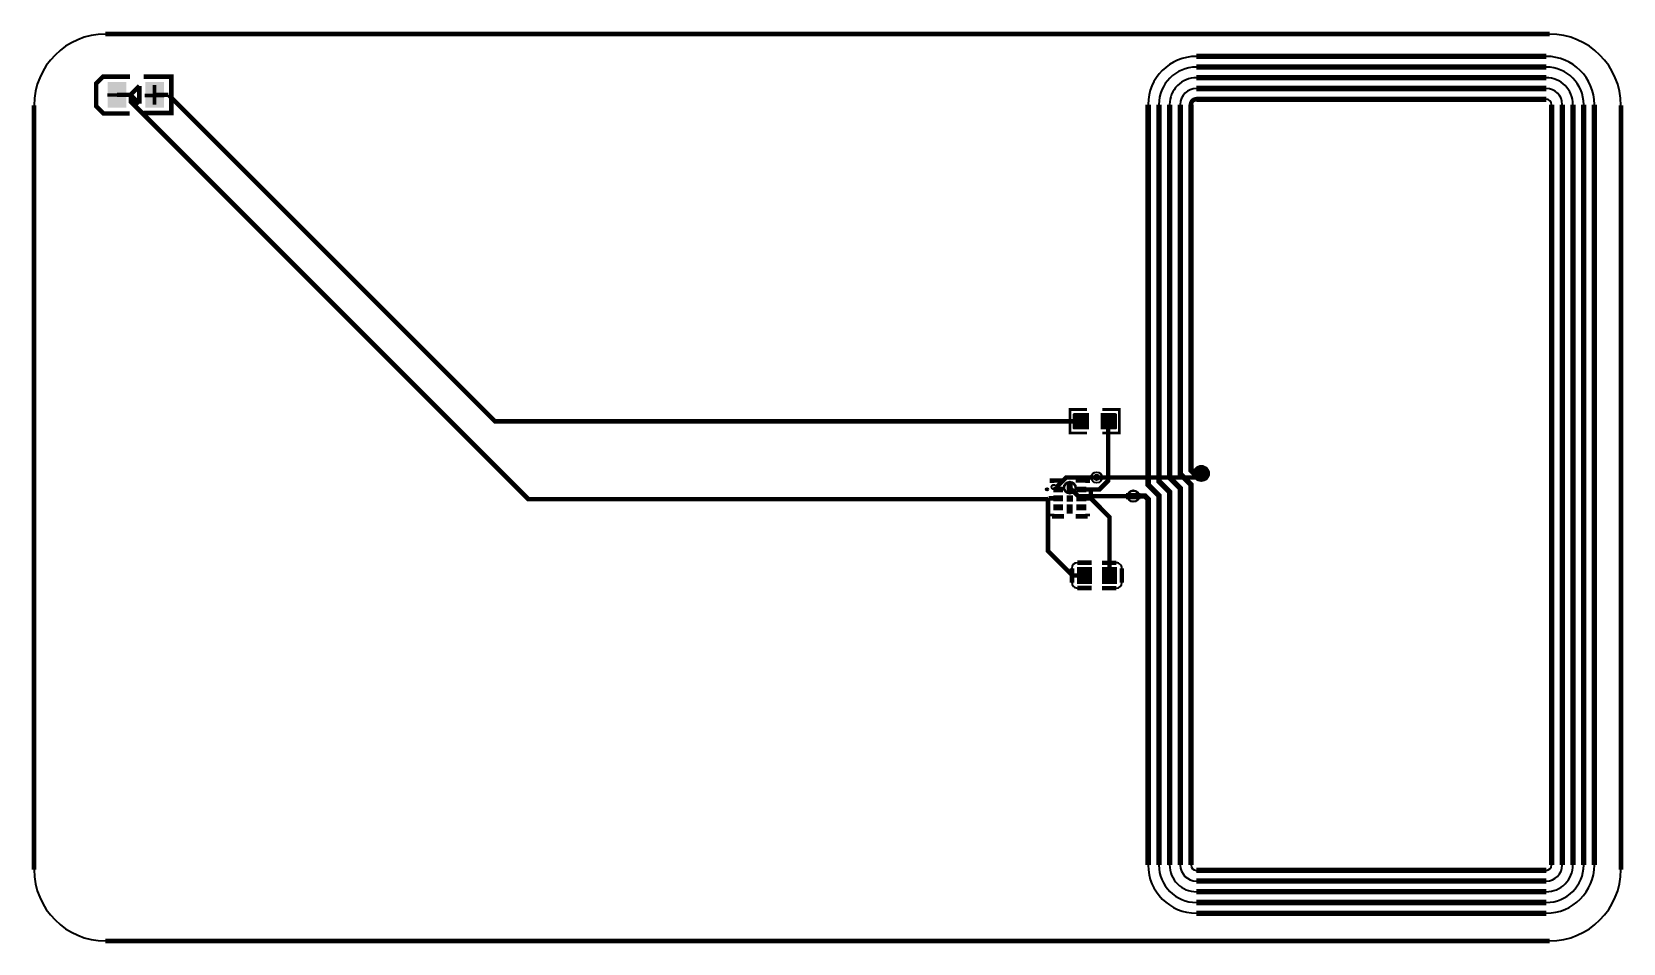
# Model space of a CAD drawing. Header units: millimetres. Extents: x 6.9 to 96, y 22.1 to 73.1.
import ezdxf

# ---------------------------------------------------------------- set-up
doc = ezdxf.new("R2010")
doc.units = ezdxf.units.MM
for name, color, linetype, true_color in [('BoardOutLine', 7, 'Continuous', 0xff00ff), ('BottomLayer', 7, 'Continuous', 0x0000ff), ('BottomSolderMaskLayer', 7, 'Continuous', 0xaa00ff), ('Document', 7, 'Continuous', 0xffffff), ('Hole', 7, 'Continuous', 0x222222), ('Multi-Layer', 7, 'Continuous', 0xc0c0c0), ('TopLayer', 7, 'Continuous', 0xff0000), ('TopPasteMaskLayer', 7, 'Continuous', 0x808080), ('TopSilkLayer', 7, 'Continuous', 0xffcc00), ('TopSolderMaskLayer', 7, 'Continuous', 0x800080)]:
    doc.layers.add(name, color=color, linetype=linetype, true_color=true_color)

msp = doc.modelspace()

# ---------------------------------------------------------------- hatches: boundary and pattern name
at = {"layer": 'BottomSolderMaskLayer'}
for points in [[(71.961, 48.387, 1), (72.82, 48.387, 1)], [(64.857, 47.327), (64.857, 47.853), (65.191, 47.853), (65.191, 47.327)], [(68.981, 46.942), (68.18, 46.942), (68.18, 47.292), (68.981, 47.292)]]:
    msp.add_hatch(color=256, dxfattribs=at).paths.add_polyline_path(points)
at = {"layer": 'Document'}
for points in [[(12.206, 69.487), (11.106, 69.487), (11.106, 69.687), (12.206, 69.687)], [(13.194, 69.656), (14.294, 69.656), (14.294, 69.456), (13.194, 69.456)], [(13.641, 69.04), (13.641, 70.14), (13.841, 70.14), (13.841, 69.04)]]:
    msp.add_hatch(color=256, dxfattribs=at).paths.add_polyline_path(points)
at = {"layer": 'Multi-Layer'}
for points in [[(71.986, 48.387, 1), (72.794, 48.387, 1)], [(64.874, 47.365), (64.874, 47.815), (65.174, 47.815), (65.174, 47.365)], [(68.955, 46.967), (68.205, 46.967), (68.205, 47.267), (68.955, 47.267)]]:
    msp.add_hatch(color=256, dxfattribs=at).paths.add_polyline_path(points)
at = {"layer": 'TopLayer'}
for points in [[(11.15, 68.896), (12.15, 68.896), (12.15, 70.296), (11.15, 70.296)], [(14.25, 68.896), (13.25, 68.896), (13.25, 70.296), (14.25, 70.296)], [(66.071, 50.876), (66.071, 51.74), (65.265, 51.74), (65.265, 50.876)], [(66.771, 50.876), (66.771, 51.74), (67.578, 51.74), (67.578, 50.876)], [(64.124, 47.63), (64.624, 47.63), (64.624, 47.35), (64.124, 47.35)], [(65.424, 47.63), (65.924, 47.63), (65.924, 47.35), (65.424, 47.35)], [(64.124, 47.13), (64.624, 47.13), (64.624, 46.85), (64.124, 46.85)], [(64.124, 46.63), (64.624, 46.63), (64.624, 46.35), (64.124, 46.35)], [(64.874, 46.84), (64.874, 47.14), (65.174, 47.14), (65.174, 46.84)], [(64.874, 46.165), (64.874, 46.615), (65.174, 46.615), (65.174, 46.165)], [(65.424, 47.13), (65.924, 47.13), (65.924, 46.85), (65.424, 46.85)], [(65.424, 46.63), (65.924, 46.63), (65.924, 46.35), (65.424, 46.35)], [(65.448, 43.122), (66.248, 43.122), (66.248, 42.222), (65.448, 42.222)], [(66.848, 43.122), (67.648, 43.122), (67.648, 42.222), (66.848, 42.222)]]:
    msp.add_hatch(color=256, dxfattribs=at).paths.add_polyline_path(points)
at = {"layer": 'TopPasteMaskLayer'}
for points in [[(11.15, 68.896), (12.15, 68.896), (12.15, 70.296), (11.15, 70.296)], [(14.25, 68.896), (13.25, 68.896), (13.25, 70.296), (14.25, 70.296)], [(65.226, 50.858), (66.026, 50.858), (66.076, 50.908), (66.076, 51.136), (65.706, 51.136), (65.706, 51.466), (66.076, 51.466), (66.076, 51.708), (66.026, 51.758), (65.226, 51.758), (65.176, 51.708), (65.176, 50.908)], [(67.616, 51.758), (66.816, 51.758), (66.766, 51.708), (66.766, 51.48), (67.136, 51.48), (67.136, 51.15), (66.766, 51.15), (66.766, 50.908), (66.816, 50.858), (67.616, 50.858), (67.666, 50.908), (67.666, 51.708)], [(64.124, 47.63), (64.624, 47.63), (64.624, 47.35), (64.124, 47.35)], [(65.424, 47.63), (65.924, 47.63), (65.924, 47.35), (65.424, 47.35)], [(64.124, 47.13), (64.624, 47.13), (64.624, 46.85), (64.124, 46.85)], [(64.124, 46.63), (64.624, 46.63), (64.624, 46.35), (64.124, 46.35)], [(64.874, 46.84), (64.874, 47.14), (65.174, 47.14), (65.174, 46.84)], [(64.874, 46.165), (64.874, 46.615), (65.174, 46.615), (65.174, 46.165)], [(65.424, 47.13), (65.924, 47.13), (65.924, 46.85), (65.424, 46.85)], [(65.424, 46.63), (65.924, 46.63), (65.924, 46.35), (65.424, 46.35)], [(65.448, 43.122), (66.248, 43.122), (66.248, 42.222), (65.448, 42.222)], [(66.848, 43.122), (67.648, 43.122), (67.648, 42.222), (66.848, 42.222)]]:
    msp.add_hatch(color=256, dxfattribs=at).paths.add_polyline_path(points)
at = {"layer": 'TopSolderMaskLayer'}
for points in [[(11.124, 68.871), (12.175, 68.871), (12.175, 70.321), (11.124, 70.321)], [(14.276, 68.871), (13.225, 68.871), (13.225, 70.321), (14.276, 70.321)], [(66.097, 50.851), (66.097, 51.766), (65.239, 51.766), (65.239, 50.851)], [(66.746, 50.851), (66.746, 51.766), (67.603, 51.766), (67.603, 50.851)], [(71.961, 48.387, 1), (72.82, 48.387, 1)], [(64.099, 47.655), (64.649, 47.655), (64.649, 47.325), (64.099, 47.325)], [(64.857, 47.327), (64.857, 47.853), (65.191, 47.853), (65.191, 47.327)], [(65.399, 47.655), (65.949, 47.655), (65.949, 47.325), (65.399, 47.325)], [(68.981, 46.942), (68.18, 46.942), (68.18, 47.292), (68.981, 47.292)], [(64.099, 47.155), (64.649, 47.155), (64.649, 46.825), (64.099, 46.825)], [(64.099, 46.656), (64.649, 46.656), (64.649, 46.325), (64.099, 46.325)], [(64.849, 46.815), (64.849, 47.166), (65.2, 47.166), (65.2, 46.815)], [(64.857, 46.127), (64.857, 46.653), (65.191, 46.653), (65.191, 46.127)], [(65.399, 47.155), (65.949, 47.155), (65.949, 46.825), (65.399, 46.825)], [(65.399, 46.655), (65.949, 46.655), (65.949, 46.325), (65.399, 46.325)], [(65.423, 43.147), (66.274, 43.147), (66.274, 42.197), (65.423, 42.197)], [(66.823, 43.147), (67.674, 43.147), (67.674, 42.197), (66.823, 42.197)]]:
    msp.add_hatch(color=256, dxfattribs=at).paths.add_polyline_path(points)

# ---------------------------------------------------------------- linework, layer by layer
at = {"layer": 'BoardOutLine', "const_width": 0.254}
for points in [[(11, 73), (91.9, 73)], [(7, 26.2), (7, 69)], [(95.9, 69), (95.9, 26.2)], [(91.9, 22.2), (11, 22.2)]]:
    msp.add_lwpolyline(points, dxfattribs=at)
at = {"layer": 'BoardOutLine'}
for centre, start, end in [((11, 69), 90, 180), ((91.9, 69), 360, 90), ((11, 26.2), 180, 270), ((91.9, 26.2), 270, 0)]:
    msp.add_arc(centre, 4, start, end, dxfattribs=at)
at = {"layer": 'BottomLayer', "const_width": 0.254}
for points in [[(66.526, 48.163), (72.166, 48.163), (72.39, 48.387)], [(65.024, 47.59), (65.497, 47.117), (68.58, 47.117)]]:
    msp.add_lwpolyline(points, dxfattribs=at)
at = {"layer": 'BottomSolderMaskLayer'}
for points in [[(72.231, 48.387), (72.231, 48.387)], [(72.55, 48.387), (72.55, 48.387)]]:
    msp.add_lwpolyline(points, close=True, dxfattribs=at)
for centre, radius in [((72.39, 48.387), 0.429), ((65.024, 47.59), 0.339), ((68.58, 47.117), 0.325)]:
    msp.add_circle(centre, radius, dxfattribs=at)
for start, end in [(360, 180), (180, 360)]:
    msp.add_arc((72.39, 48.387), 0.16, start, end, dxfattribs=at)
at = {"layer": 'Document'}
msp.add_circle((64.135, 47.625), 0.127, dxfattribs=at)
at = {"layer": 'Hole'}
msp.add_circle((66.526, 48.163), 0.152, dxfattribs=at)
at = {"layer": 'Multi-Layer'}
for points in [[(72.24, 48.387), (72.24, 48.387)], [(72.54, 48.387), (72.54, 48.387)]]:
    msp.add_lwpolyline(points, close=True, dxfattribs=at)
for centre, radius in [((66.526, 48.163), 0.305), ((72.39, 48.387), 0.404), ((65.024, 47.59), 0.305), ((68.58, 47.117), 0.305)]:
    msp.add_circle(centre, radius, dxfattribs=at)
for start, end in [(360, 180), (180, 360)]:
    msp.add_arc((72.39, 48.387), 0.15, start, end, dxfattribs=at)
at = {"layer": 'TopLayer'}
for points, const_width in [([(72.115, 71.752), (91.715, 71.752)], 0.3), ([(72.115, 71.152), (91.715, 71.152)], 0.3), ([(72.115, 70.552), (91.715, 70.552)], 0.3), ([(11.65, 69.596), (12.43, 69.596)], 0.254), ([(12.43, 69.596), (12.43, 69.206), (34.689, 46.947), (63.801, 46.947)], 0.254), ([(13.75, 69.596), (14.53, 69.596)], 0.254), ([(65.668, 51.308), (32.818, 51.308), (14.53, 69.596)], 0.254), ([(72.115, 69.952), (91.715, 69.952)], 0.3), ([(70.015, 26.452), (70.015, 47.152), (69.415, 47.752), (69.415, 69.052)], 0.3), ([(70.615, 26.452), (70.615, 47.352), (70.015, 47.952), (70.015, 69.052)], 0.3), ([(71.215, 26.452), (71.215, 47.552), (70.615, 48.152), (70.615, 69.052)], 0.3), ([(71.815, 26.452), (71.815, 47.752), (71.215, 48.352), (71.215, 69.052)], 0.3), ([(71.815, 69.052), (71.815, 48.552), (71.98, 48.387), (72.39, 48.387)], 0.3), ([(72.39, 48.387), (71.98, 48.387), (71.815, 48.552), (71.815, 69.052), (71.816, 69.077), (71.819, 69.101), (71.824, 69.125), (71.831, 69.149), (71.84, 69.172), (71.851, 69.194), (71.863, 69.215), (71.878, 69.236), (71.894, 69.254), (71.911, 69.272), (71.93, 69.288), (71.95, 69.302), (71.971, 69.315), (71.993, 69.326), (72.016, 69.335), (72.04, 69.342), (72.064, 69.348), (72.088, 69.351), (72.113, 69.352), (72.115, 69.352)], 0.254), ([(72.115, 69.352), (91.715, 69.352)], 0.3), ([(92.015, 26.452), (92.015, 69.052)], 0.3), ([(92.615, 26.452), (92.615, 69.052)], 0.3), ([(93.215, 26.452), (93.215, 69.052)], 0.3), ([(93.815, 26.452), (93.815, 69.052)], 0.3), ([(94.415, 26.452), (94.415, 69.052)], 0.3), ([(66.204, 47.49), (66.681, 47.49), (67.175, 47.983), (67.175, 51.308)], 0.254), ([(64.374, 47.49), (64.374, 47.717), (64.82, 48.163), (66.526, 48.163)], 0.254), ([(65.674, 47.49), (66.204, 47.49)], 0.254), ([(66.204, 47.49), (66.204, 46.99)], 0.254), ([(68.453, 47.117), (68.58, 47.117), (69.25, 47.117), (69.415, 46.952), (69.415, 26.452)], 0.3), ([(63.845, 46.99), (63.801, 46.947)], 0.254), ([(63.801, 46.947), (63.801, 44.039), (65.168, 42.672)], 0.254), ([(64.374, 46.99), (63.845, 46.99)], 0.254), ([(65.674, 46.99), (65.939, 46.99)], 0.254), ([(65.939, 46.99), (66.204, 46.99)], 0.254), ([(66.204, 46.99), (67.248, 45.946), (67.248, 42.672)], 0.254), ([(65.848, 42.672), (65.168, 42.672)], 0.254), ([(72.115, 26.152), (91.715, 26.152)], 0.3), ([(72.115, 25.552), (91.715, 25.552)], 0.3), ([(72.115, 24.952), (91.715, 24.952)], 0.3), ([(72.115, 24.352), (91.715, 24.352)], 0.3), ([(72.115, 23.752), (91.715, 23.752)], 0.3)]:
    msp.add_lwpolyline(points, dxfattribs=dict(at, const_width=const_width))
for centre, radius, start, end in [((72.115, 69.052), 2.7, 90, 180), ((91.715, 69.052), 2.7, 0, 90), ((72.115, 69.052), 2.1, 90, 180), ((72.115, 69.052), 1.5, 90, 180.0097), ((91.715, 69.052), 2.1, 0, 90), ((91.715, 69.052), 1.5, 359.9903, 90), ((72.115, 69.052), 0.9, 90, 180), ((91.715, 69.052), 0.9, 0, 90), ((72.115, 69.052), 0.3, 90, 180), ((91.715, 69.052), 0.3, 0, 90), ((72.115, 26.452), 2.7, 180, 270), ((72.115, 26.452), 2.1, 180, 270), ((72.115, 26.452), 1.5, 179.9903, 270), ((72.115, 26.452), 0.9, 180, 270), ((72.115, 26.452), 0.3, 180, 270), ((91.715, 26.452), 0.3, 270, 0), ((91.715, 26.452), 0.9, 270, 0), ((91.715, 26.452), 1.5, 270, 0.0097), ((91.715, 26.452), 2.1, 270, 0), ((91.715, 26.452), 2.7, 270, 0)]:
    msp.add_arc(centre, radius, start, end, dxfattribs=at)
at = {"layer": 'TopSilkLayer'}
for points, const_width in [([(12.356, 68.553), (10.883, 68.553), (10.476, 68.96), (10.476, 70.23), (10.857, 70.611), (12.381, 70.611)], 0.254), ([(13.143, 68.579), (14.693, 68.579), (14.693, 70.611), (13.143, 70.611)], 0.254), ([(12.9, 70.096), (12.5, 69.696), (12.4, 69.596), (12.5, 69.496), (12.9, 69.096)], 0.254), ([(12.9, 70.096), (12.9, 69.096)], 0.254), ([(65.995, 50.647), (65.036, 50.647), (65.036, 51.969), (65.995, 51.969)], 0.152), ([(66.847, 50.647), (67.806, 50.647), (67.806, 51.969), (66.847, 51.969)], 0.152), ([(64.024, 47.848), (64.024, 47.99), (64.699, 47.99)], 0.254), ([(65.349, 47.99), (66.024, 47.99), (66.024, 47.848)], 0.254), ([(64.024, 45.99), (64.024, 46.132)], 0.254), ([(64.699, 45.99), (64.024, 45.99)], 0.254), ([(66.024, 45.99), (65.349, 45.99)], 0.254), ([(66.024, 46.132), (66.024, 45.99)], 0.254), ([(65.143, 43.078), (65.143, 42.278)], 0.254), ([(66.253, 43.388), (65.453, 43.388)], 0.254), ([(66.828, 43.382), (67.628, 43.382)], 0.254), ([(67.938, 43.072), (67.938, 42.272)], 0.254), ([(66.253, 41.968), (65.453, 41.968)], 0.254), ([(66.828, 41.962), (67.628, 41.962)], 0.254)]:
    msp.add_lwpolyline(points, dxfattribs=dict(at, const_width=const_width))
msp.add_circle((63.754, 47.498), 0.0635, dxfattribs=at)
for centre, start, end in [((65.452, 43.078), 90, 180), ((67.628, 43.072), 359.9953, 90), ((65.452, 42.278), 179.9953, 270), ((67.628, 42.272), 270, 0)]:
    msp.add_arc(centre, 0.31, start, end, dxfattribs=at)
at = {"layer": 'TopSolderMaskLayer'}
for points in [[(72.231, 48.387), (72.231, 48.387)], [(72.55, 48.387), (72.55, 48.387)]]:
    msp.add_lwpolyline(points, close=True, dxfattribs=at)
for centre, radius in [((72.39, 48.387), 0.429), ((65.024, 47.59), 0.339), ((68.58, 47.117), 0.325)]:
    msp.add_circle(centre, radius, dxfattribs=at)
for start, end in [(360, 180), (180, 360)]:
    msp.add_arc((72.39, 48.387), 0.16, start, end, dxfattribs=at)

doc.saveas('drawing.dxf')
